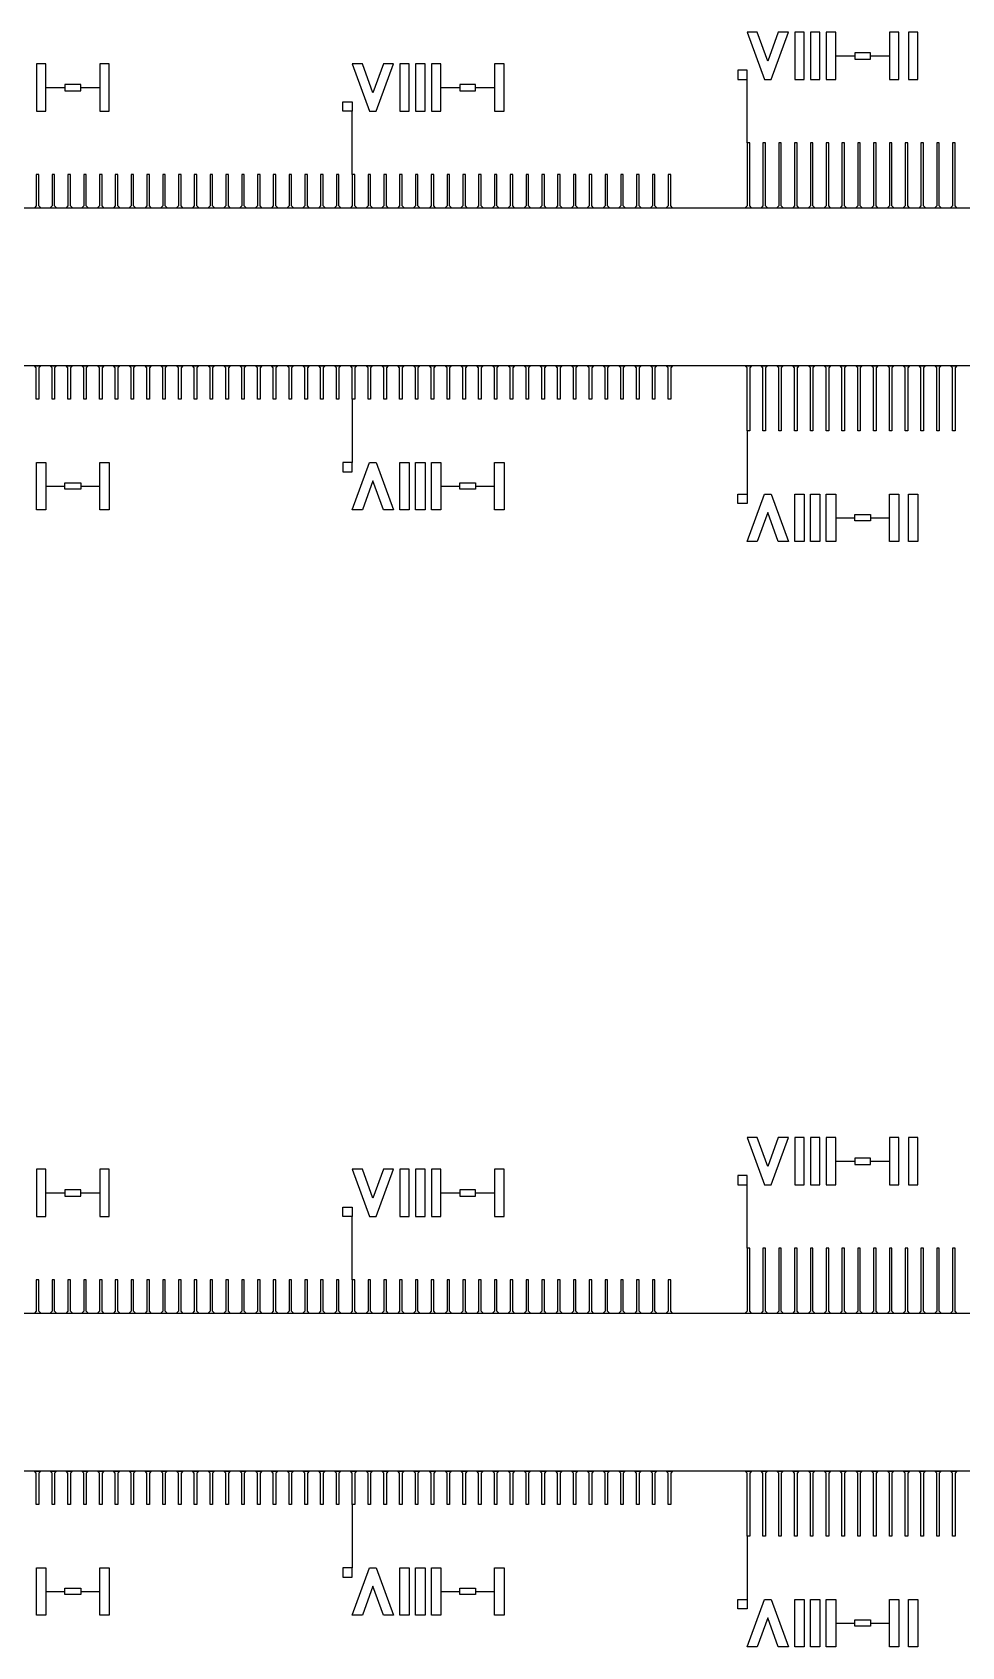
# Model space of a CAD drawing. Extents: x 135699 to 160699, y 112501 to 137501.
# Drawn here: x 148473 to 148768, y 130746 to 131257 of the extents above; entities that cross this region are included whole.
import ezdxf

# ---------------------------------------------------------------- set-up
doc = ezdxf.new("R2010")
doc.units = 13
doc.layers.add('0.8', color=30, linetype='Continuous')
doc.layers.add('Main', color=140, linetype='Continuous')
doc.layers.add('Write', color=7, linetype='Continuous', true_color=0x839eaa)

msp = doc.modelspace()

# ---------------------------------------------------------------- linework, layer by layer
for p, q in [((148727.73, 131249.41), (148733.73, 131249.41)), ((148738.73, 131249.41), (148744.73, 131249.41)), ((148699.68, 131221.91), (148699.68, 131241.91)), ((148477.73, 131239.41), (148483.73, 131239.41)), ((148488.73, 131239.41), (148494.73, 131239.41)), ((148602.73, 131239.41), (148608.73, 131239.41)), ((148613.73, 131239.41), (148619.73, 131239.41)), ((148574.68, 131211.91), (148574.68, 131231.91)), ((148574.68, 131140.71), (148574.68, 131120.71)), ((148699.68, 131130.71), (148699.68, 131110.71)), ((148477.73, 131113.21), (148483.73, 131113.21)), ((148488.73, 131113.21), (148494.73, 131113.21)), ((148602.73, 131113.21), (148608.73, 131113.21)), ((148613.73, 131113.21), (148619.73, 131113.21)), ((148727.73, 131103.21), (148733.73, 131103.21)), ((148738.73, 131103.21), (148744.73, 131103.21)), ((148727.73, 130899.41), (148733.73, 130899.41)), ((148738.73, 130899.41), (148744.73, 130899.41)), ((148477.73, 130889.41), (148483.73, 130889.41)), ((148488.73, 130889.41), (148494.73, 130889.41)), ((148602.73, 130889.41), (148608.73, 130889.41)), ((148613.73, 130889.41), (148619.73, 130889.41)), ((148699.68, 130871.91), (148699.68, 130891.91)), ((148574.68, 130861.91), (148574.68, 130881.91)), ((148574.68, 130790.71), (148574.68, 130770.71)), ((148699.68, 130780.71), (148699.68, 130760.71)), ((148477.73, 130763.21), (148483.73, 130763.21)), ((148488.73, 130763.21), (148494.73, 130763.21)), ((148602.73, 130763.21), (148608.73, 130763.21)), ((148613.73, 130763.21), (148619.73, 130763.21)), ((148727.73, 130753.21), (148733.73, 130753.21)), ((148738.73, 130753.21), (148744.73, 130753.21))]:
    msp.add_line(p, q)
at = {"layer": '0.8'}
for points in [[(148701.08, 131201.31), (148700.48, 131201.91), (148700.48, 131221.91), (148699.68, 131221.91), (148699.68, 131201.91), (148699.08, 131201.31)], [(148706.08, 131201.31), (148705.48, 131201.91), (148705.48, 131221.91), (148704.68, 131221.91), (148704.68, 131201.91), (148704.08, 131201.31)], [(148711.08, 131201.31), (148710.48, 131201.91), (148710.48, 131221.91), (148709.68, 131221.91), (148709.68, 131201.91), (148709.08, 131201.31)], [(148716.08, 131201.31), (148715.48, 131201.91), (148715.48, 131221.91), (148714.68, 131221.91), (148714.68, 131201.91), (148714.08, 131201.31)], [(148721.08, 131201.31), (148720.48, 131201.91), (148720.48, 131221.91), (148719.68, 131221.91), (148719.68, 131201.91), (148719.08, 131201.31)], [(148726.08, 131201.31), (148725.48, 131201.91), (148725.48, 131221.91), (148724.68, 131221.91), (148724.68, 131201.91), (148724.08, 131201.31)], [(148731.08, 131201.31), (148730.48, 131201.91), (148730.48, 131221.91), (148729.68, 131221.91), (148729.68, 131201.91), (148729.08, 131201.31)], [(148736.08, 131201.31), (148735.48, 131201.91), (148735.48, 131221.91), (148734.68, 131221.91), (148734.68, 131201.91), (148734.08, 131201.31)], [(148741.08, 131201.31), (148740.48, 131201.91), (148740.48, 131221.91), (148739.68, 131221.91), (148739.68, 131201.91), (148739.08, 131201.31)], [(148746.08, 131201.31), (148745.48, 131201.91), (148745.48, 131221.91), (148744.68, 131221.91), (148744.68, 131201.91), (148744.08, 131201.31)], [(148751.08, 131201.31), (148750.48, 131201.91), (148750.48, 131221.91), (148749.68, 131221.91), (148749.68, 131201.91), (148749.08, 131201.31)], [(148756.08, 131201.31), (148755.48, 131201.91), (148755.48, 131221.91), (148754.68, 131221.91), (148754.68, 131201.91), (148754.08, 131201.31)], [(148761.08, 131201.31), (148760.48, 131201.91), (148760.48, 131221.91), (148759.68, 131221.91), (148759.68, 131201.91), (148759.08, 131201.31)], [(148766.08, 131201.31), (148765.48, 131201.91), (148765.48, 131221.91), (148764.68, 131221.91), (148764.68, 131201.91), (148764.08, 131201.31)], [(148476.08, 131201.31), (148475.48, 131201.91), (148475.48, 131211.91), (148474.68, 131211.91), (148474.68, 131201.91), (148474.08, 131201.31)], [(148481.08, 131201.31), (148480.48, 131201.91), (148480.48, 131211.91), (148479.68, 131211.91), (148479.68, 131201.91), (148479.08, 131201.31)], [(148486.08, 131201.31), (148485.48, 131201.91), (148485.48, 131211.91), (148484.68, 131211.91), (148484.68, 131201.91), (148484.08, 131201.31)], [(148491.08, 131201.31), (148490.48, 131201.91), (148490.48, 131211.91), (148489.68, 131211.91), (148489.68, 131201.91), (148489.08, 131201.31)], [(148496.08, 131201.31), (148495.48, 131201.91), (148495.48, 131211.91), (148494.68, 131211.91), (148494.68, 131201.91), (148494.08, 131201.31)], [(148501.08, 131201.31), (148500.48, 131201.91), (148500.48, 131211.91), (148499.68, 131211.91), (148499.68, 131201.91), (148499.08, 131201.31)], [(148506.08, 131201.31), (148505.48, 131201.91), (148505.48, 131211.91), (148504.68, 131211.91), (148504.68, 131201.91), (148504.08, 131201.31)], [(148511.08, 131201.31), (148510.48, 131201.91), (148510.48, 131211.91), (148509.68, 131211.91), (148509.68, 131201.91), (148509.08, 131201.31)], [(148516.08, 131201.31), (148515.48, 131201.91), (148515.48, 131211.91), (148514.68, 131211.91), (148514.68, 131201.91), (148514.08, 131201.31)], [(148521.08, 131201.31), (148520.48, 131201.91), (148520.48, 131211.91), (148519.68, 131211.91), (148519.68, 131201.91), (148519.08, 131201.31)], [(148526.08, 131201.31), (148525.48, 131201.91), (148525.48, 131211.91), (148524.68, 131211.91), (148524.68, 131201.91), (148524.08, 131201.31)], [(148531.08, 131201.31), (148530.48, 131201.91), (148530.48, 131211.91), (148529.68, 131211.91), (148529.68, 131201.91), (148529.08, 131201.31)], [(148536.08, 131201.31), (148535.48, 131201.91), (148535.48, 131211.91), (148534.68, 131211.91), (148534.68, 131201.91), (148534.08, 131201.31)], [(148541.08, 131201.31), (148540.48, 131201.91), (148540.48, 131211.91), (148539.68, 131211.91), (148539.68, 131201.91), (148539.08, 131201.31)], [(148546.08, 131201.31), (148545.48, 131201.91), (148545.48, 131211.91), (148544.68, 131211.91), (148544.68, 131201.91), (148544.08, 131201.31)], [(148551.08, 131201.31), (148550.48, 131201.91), (148550.48, 131211.91), (148549.68, 131211.91), (148549.68, 131201.91), (148549.08, 131201.31)], [(148556.08, 131201.31), (148555.48, 131201.91), (148555.48, 131211.91), (148554.68, 131211.91), (148554.68, 131201.91), (148554.08, 131201.31)], [(148561.08, 131201.31), (148560.48, 131201.91), (148560.48, 131211.91), (148559.68, 131211.91), (148559.68, 131201.91), (148559.08, 131201.31)], [(148566.08, 131201.31), (148565.48, 131201.91), (148565.48, 131211.91), (148564.68, 131211.91), (148564.68, 131201.91), (148564.08, 131201.31)], [(148571.08, 131201.31), (148570.48, 131201.91), (148570.48, 131211.91), (148569.68, 131211.91), (148569.68, 131201.91), (148569.08, 131201.31)], [(148576.08, 131201.31), (148575.48, 131201.91), (148575.48, 131211.91), (148574.68, 131211.91), (148574.68, 131201.91), (148574.08, 131201.31)], [(148581.08, 131201.31), (148580.48, 131201.91), (148580.48, 131211.91), (148579.68, 131211.91), (148579.68, 131201.91), (148579.08, 131201.31)], [(148586.08, 131201.31), (148585.48, 131201.91), (148585.48, 131211.91), (148584.68, 131211.91), (148584.68, 131201.91), (148584.08, 131201.31)], [(148591.08, 131201.31), (148590.48, 131201.91), (148590.48, 131211.91), (148589.68, 131211.91), (148589.68, 131201.91), (148589.08, 131201.31)], [(148596.08, 131201.31), (148595.48, 131201.91), (148595.48, 131211.91), (148594.68, 131211.91), (148594.68, 131201.91), (148594.08, 131201.31)], [(148601.08, 131201.31), (148600.48, 131201.91), (148600.48, 131211.91), (148599.68, 131211.91), (148599.68, 131201.91), (148599.08, 131201.31)], [(148606.08, 131201.31), (148605.48, 131201.91), (148605.48, 131211.91), (148604.68, 131211.91), (148604.68, 131201.91), (148604.08, 131201.31)], [(148611.08, 131201.31), (148610.48, 131201.91), (148610.48, 131211.91), (148609.68, 131211.91), (148609.68, 131201.91), (148609.08, 131201.31)], [(148616.08, 131201.31), (148615.48, 131201.91), (148615.48, 131211.91), (148614.68, 131211.91), (148614.68, 131201.91), (148614.08, 131201.31)], [(148621.08, 131201.31), (148620.48, 131201.91), (148620.48, 131211.91), (148619.68, 131211.91), (148619.68, 131201.91), (148619.08, 131201.31)], [(148626.08, 131201.31), (148625.48, 131201.91), (148625.48, 131211.91), (148624.68, 131211.91), (148624.68, 131201.91), (148624.08, 131201.31)], [(148631.08, 131201.31), (148630.48, 131201.91), (148630.48, 131211.91), (148629.68, 131211.91), (148629.68, 131201.91), (148629.08, 131201.31)], [(148636.08, 131201.31), (148635.48, 131201.91), (148635.48, 131211.91), (148634.68, 131211.91), (148634.68, 131201.91), (148634.08, 131201.31)], [(148641.08, 131201.31), (148640.48, 131201.91), (148640.48, 131211.91), (148639.68, 131211.91), (148639.68, 131201.91), (148639.08, 131201.31)], [(148646.08, 131201.31), (148645.48, 131201.91), (148645.48, 131211.91), (148644.68, 131211.91), (148644.68, 131201.91), (148644.08, 131201.31)], [(148651.08, 131201.31), (148650.48, 131201.91), (148650.48, 131211.91), (148649.68, 131211.91), (148649.68, 131201.91), (148649.08, 131201.31)], [(148656.08, 131201.31), (148655.48, 131201.91), (148655.48, 131211.91), (148654.68, 131211.91), (148654.68, 131201.91), (148654.08, 131201.31)], [(148661.08, 131201.31), (148660.48, 131201.91), (148660.48, 131211.91), (148659.68, 131211.91), (148659.68, 131201.91), (148659.08, 131201.31)], [(148666.08, 131201.31), (148665.48, 131201.91), (148665.48, 131211.91), (148664.68, 131211.91), (148664.68, 131201.91), (148664.08, 131201.31)], [(148671.08, 131201.31), (148670.48, 131201.91), (148670.48, 131211.91), (148669.68, 131211.91), (148669.68, 131201.91), (148669.08, 131201.31)], [(148676.08, 131201.31), (148675.48, 131201.91), (148675.48, 131211.91), (148674.68, 131211.91), (148674.68, 131201.91), (148674.08, 131201.31)], [(148476.08, 131151.31), (148475.48, 131150.71), (148475.48, 131140.71), (148474.68, 131140.71), (148474.68, 131150.71), (148474.08, 131151.31)], [(148481.08, 131151.31), (148480.48, 131150.71), (148480.48, 131140.71), (148479.68, 131140.71), (148479.68, 131150.71), (148479.08, 131151.31)], [(148486.08, 131151.31), (148485.48, 131150.71), (148485.48, 131140.71), (148484.68, 131140.71), (148484.68, 131150.71), (148484.08, 131151.31)], [(148491.08, 131151.31), (148490.48, 131150.71), (148490.48, 131140.71), (148489.68, 131140.71), (148489.68, 131150.71), (148489.08, 131151.31)], [(148496.08, 131151.31), (148495.48, 131150.71), (148495.48, 131140.71), (148494.68, 131140.71), (148494.68, 131150.71), (148494.08, 131151.31)], [(148501.08, 131151.31), (148500.48, 131150.71), (148500.48, 131140.71), (148499.68, 131140.71), (148499.68, 131150.71), (148499.08, 131151.31)], [(148506.08, 131151.31), (148505.48, 131150.71), (148505.48, 131140.71), (148504.68, 131140.71), (148504.68, 131150.71), (148504.08, 131151.31)], [(148511.08, 131151.31), (148510.48, 131150.71), (148510.48, 131140.71), (148509.68, 131140.71), (148509.68, 131150.71), (148509.08, 131151.31)], [(148516.08, 131151.31), (148515.48, 131150.71), (148515.48, 131140.71), (148514.68, 131140.71), (148514.68, 131150.71), (148514.08, 131151.31)], [(148521.08, 131151.31), (148520.48, 131150.71), (148520.48, 131140.71), (148519.68, 131140.71), (148519.68, 131150.71), (148519.08, 131151.31)], [(148526.08, 131151.31), (148525.48, 131150.71), (148525.48, 131140.71), (148524.68, 131140.71), (148524.68, 131150.71), (148524.08, 131151.31)], [(148531.08, 131151.31), (148530.48, 131150.71), (148530.48, 131140.71), (148529.68, 131140.71), (148529.68, 131150.71), (148529.08, 131151.31)], [(148536.08, 131151.31), (148535.48, 131150.71), (148535.48, 131140.71), (148534.68, 131140.71), (148534.68, 131150.71), (148534.08, 131151.31)], [(148541.08, 131151.31), (148540.48, 131150.71), (148540.48, 131140.71), (148539.68, 131140.71), (148539.68, 131150.71), (148539.08, 131151.31)], [(148546.08, 131151.31), (148545.48, 131150.71), (148545.48, 131140.71), (148544.68, 131140.71), (148544.68, 131150.71), (148544.08, 131151.31)], [(148551.08, 131151.31), (148550.48, 131150.71), (148550.48, 131140.71), (148549.68, 131140.71), (148549.68, 131150.71), (148549.08, 131151.31)], [(148556.08, 131151.31), (148555.48, 131150.71), (148555.48, 131140.71), (148554.68, 131140.71), (148554.68, 131150.71), (148554.08, 131151.31)], [(148561.08, 131151.31), (148560.48, 131150.71), (148560.48, 131140.71), (148559.68, 131140.71), (148559.68, 131150.71), (148559.08, 131151.31)], [(148566.08, 131151.31), (148565.48, 131150.71), (148565.48, 131140.71), (148564.68, 131140.71), (148564.68, 131150.71), (148564.08, 131151.31)], [(148571.08, 131151.31), (148570.48, 131150.71), (148570.48, 131140.71), (148569.68, 131140.71), (148569.68, 131150.71), (148569.08, 131151.31)], [(148576.08, 131151.31), (148575.48, 131150.71), (148575.48, 131140.71), (148574.68, 131140.71), (148574.68, 131150.71), (148574.08, 131151.31)], [(148581.08, 131151.31), (148580.48, 131150.71), (148580.48, 131140.71), (148579.68, 131140.71), (148579.68, 131150.71), (148579.08, 131151.31)], [(148586.08, 131151.31), (148585.48, 131150.71), (148585.48, 131140.71), (148584.68, 131140.71), (148584.68, 131150.71), (148584.08, 131151.31)], [(148591.08, 131151.31), (148590.48, 131150.71), (148590.48, 131140.71), (148589.68, 131140.71), (148589.68, 131150.71), (148589.08, 131151.31)], [(148596.08, 131151.31), (148595.48, 131150.71), (148595.48, 131140.71), (148594.68, 131140.71), (148594.68, 131150.71), (148594.08, 131151.31)], [(148601.08, 131151.31), (148600.48, 131150.71), (148600.48, 131140.71), (148599.68, 131140.71), (148599.68, 131150.71), (148599.08, 131151.31)], [(148606.08, 131151.31), (148605.48, 131150.71), (148605.48, 131140.71), (148604.68, 131140.71), (148604.68, 131150.71), (148604.08, 131151.31)], [(148611.08, 131151.31), (148610.48, 131150.71), (148610.48, 131140.71), (148609.68, 131140.71), (148609.68, 131150.71), (148609.08, 131151.31)], [(148616.08, 131151.31), (148615.48, 131150.71), (148615.48, 131140.71), (148614.68, 131140.71), (148614.68, 131150.71), (148614.08, 131151.31)], [(148621.08, 131151.31), (148620.48, 131150.71), (148620.48, 131140.71), (148619.68, 131140.71), (148619.68, 131150.71), (148619.08, 131151.31)], [(148626.08, 131151.31), (148625.48, 131150.71), (148625.48, 131140.71), (148624.68, 131140.71), (148624.68, 131150.71), (148624.08, 131151.31)], [(148631.08, 131151.31), (148630.48, 131150.71), (148630.48, 131140.71), (148629.68, 131140.71), (148629.68, 131150.71), (148629.08, 131151.31)], [(148636.08, 131151.31), (148635.48, 131150.71), (148635.48, 131140.71), (148634.68, 131140.71), (148634.68, 131150.71), (148634.08, 131151.31)], [(148641.08, 131151.31), (148640.48, 131150.71), (148640.48, 131140.71), (148639.68, 131140.71), (148639.68, 131150.71), (148639.08, 131151.31)], [(148646.08, 131151.31), (148645.48, 131150.71), (148645.48, 131140.71), (148644.68, 131140.71), (148644.68, 131150.71), (148644.08, 131151.31)], [(148651.08, 131151.31), (148650.48, 131150.71), (148650.48, 131140.71), (148649.68, 131140.71), (148649.68, 131150.71), (148649.08, 131151.31)], [(148656.08, 131151.31), (148655.48, 131150.71), (148655.48, 131140.71), (148654.68, 131140.71), (148654.68, 131150.71), (148654.08, 131151.31)], [(148661.08, 131151.31), (148660.48, 131150.71), (148660.48, 131140.71), (148659.68, 131140.71), (148659.68, 131150.71), (148659.08, 131151.31)], [(148666.08, 131151.31), (148665.48, 131150.71), (148665.48, 131140.71), (148664.68, 131140.71), (148664.68, 131150.71), (148664.08, 131151.31)], [(148671.08, 131151.31), (148670.48, 131150.71), (148670.48, 131140.71), (148669.68, 131140.71), (148669.68, 131150.71), (148669.08, 131151.31)], [(148676.08, 131151.31), (148675.48, 131150.71), (148675.48, 131140.71), (148674.68, 131140.71), (148674.68, 131150.71), (148674.08, 131151.31)], [(148701.08, 131151.31), (148700.48, 131150.71), (148700.48, 131130.71), (148699.68, 131130.71), (148699.68, 131150.71), (148699.08, 131151.31)], [(148706.08, 131151.31), (148705.48, 131150.71), (148705.48, 131130.71), (148704.68, 131130.71), (148704.68, 131150.71), (148704.08, 131151.31)], [(148711.08, 131151.31), (148710.48, 131150.71), (148710.48, 131130.71), (148709.68, 131130.71), (148709.68, 131150.71), (148709.08, 131151.31)], [(148716.08, 131151.31), (148715.48, 131150.71), (148715.48, 131130.71), (148714.68, 131130.71), (148714.68, 131150.71), (148714.08, 131151.31)], [(148721.08, 131151.31), (148720.48, 131150.71), (148720.48, 131130.71), (148719.68, 131130.71), (148719.68, 131150.71), (148719.08, 131151.31)], [(148726.08, 131151.31), (148725.48, 131150.71), (148725.48, 131130.71), (148724.68, 131130.71), (148724.68, 131150.71), (148724.08, 131151.31)], [(148731.08, 131151.31), (148730.48, 131150.71), (148730.48, 131130.71), (148729.68, 131130.71), (148729.68, 131150.71), (148729.08, 131151.31)], [(148736.08, 131151.31), (148735.48, 131150.71), (148735.48, 131130.71), (148734.68, 131130.71), (148734.68, 131150.71), (148734.08, 131151.31)], [(148741.08, 131151.31), (148740.48, 131150.71), (148740.48, 131130.71), (148739.68, 131130.71), (148739.68, 131150.71), (148739.08, 131151.31)], [(148746.08, 131151.31), (148745.48, 131150.71), (148745.48, 131130.71), (148744.68, 131130.71), (148744.68, 131150.71), (148744.08, 131151.31)], [(148751.08, 131151.31), (148750.48, 131150.71), (148750.48, 131130.71), (148749.68, 131130.71), (148749.68, 131150.71), (148749.08, 131151.31)], [(148756.08, 131151.31), (148755.48, 131150.71), (148755.48, 131130.71), (148754.68, 131130.71), (148754.68, 131150.71), (148754.08, 131151.31)], [(148761.08, 131151.31), (148760.48, 131150.71), (148760.48, 131130.71), (148759.68, 131130.71), (148759.68, 131150.71), (148759.08, 131151.31)], [(148766.08, 131151.31), (148765.48, 131150.71), (148765.48, 131130.71), (148764.68, 131130.71), (148764.68, 131150.71), (148764.08, 131151.31)], [(148701.08, 130851.31), (148700.48, 130851.91), (148700.48, 130871.91), (148699.68, 130871.91), (148699.68, 130851.91), (148699.08, 130851.31)], [(148706.08, 130851.31), (148705.48, 130851.91), (148705.48, 130871.91), (148704.68, 130871.91), (148704.68, 130851.91), (148704.08, 130851.31)], [(148711.08, 130851.31), (148710.48, 130851.91), (148710.48, 130871.91), (148709.68, 130871.91), (148709.68, 130851.91), (148709.08, 130851.31)], [(148716.08, 130851.31), (148715.48, 130851.91), (148715.48, 130871.91), (148714.68, 130871.91), (148714.68, 130851.91), (148714.08, 130851.31)], [(148721.08, 130851.31), (148720.48, 130851.91), (148720.48, 130871.91), (148719.68, 130871.91), (148719.68, 130851.91), (148719.08, 130851.31)], [(148726.08, 130851.31), (148725.48, 130851.91), (148725.48, 130871.91), (148724.68, 130871.91), (148724.68, 130851.91), (148724.08, 130851.31)], [(148731.08, 130851.31), (148730.48, 130851.91), (148730.48, 130871.91), (148729.68, 130871.91), (148729.68, 130851.91), (148729.08, 130851.31)], [(148736.08, 130851.31), (148735.48, 130851.91), (148735.48, 130871.91), (148734.68, 130871.91), (148734.68, 130851.91), (148734.08, 130851.31)], [(148741.08, 130851.31), (148740.48, 130851.91), (148740.48, 130871.91), (148739.68, 130871.91), (148739.68, 130851.91), (148739.08, 130851.31)], [(148746.08, 130851.31), (148745.48, 130851.91), (148745.48, 130871.91), (148744.68, 130871.91), (148744.68, 130851.91), (148744.08, 130851.31)], [(148751.08, 130851.31), (148750.48, 130851.91), (148750.48, 130871.91), (148749.68, 130871.91), (148749.68, 130851.91), (148749.08, 130851.31)], [(148756.08, 130851.31), (148755.48, 130851.91), (148755.48, 130871.91), (148754.68, 130871.91), (148754.68, 130851.91), (148754.08, 130851.31)], [(148761.08, 130851.31), (148760.48, 130851.91), (148760.48, 130871.91), (148759.68, 130871.91), (148759.68, 130851.91), (148759.08, 130851.31)], [(148766.08, 130851.31), (148765.48, 130851.91), (148765.48, 130871.91), (148764.68, 130871.91), (148764.68, 130851.91), (148764.08, 130851.31)], [(148476.08, 130851.31), (148475.48, 130851.91), (148475.48, 130861.91), (148474.68, 130861.91), (148474.68, 130851.91), (148474.08, 130851.31)], [(148481.08, 130851.31), (148480.48, 130851.91), (148480.48, 130861.91), (148479.68, 130861.91), (148479.68, 130851.91), (148479.08, 130851.31)], [(148486.08, 130851.31), (148485.48, 130851.91), (148485.48, 130861.91), (148484.68, 130861.91), (148484.68, 130851.91), (148484.08, 130851.31)], [(148491.08, 130851.31), (148490.48, 130851.91), (148490.48, 130861.91), (148489.68, 130861.91), (148489.68, 130851.91), (148489.08, 130851.31)], [(148496.08, 130851.31), (148495.48, 130851.91), (148495.48, 130861.91), (148494.68, 130861.91), (148494.68, 130851.91), (148494.08, 130851.31)], [(148501.08, 130851.31), (148500.48, 130851.91), (148500.48, 130861.91), (148499.68, 130861.91), (148499.68, 130851.91), (148499.08, 130851.31)], [(148506.08, 130851.31), (148505.48, 130851.91), (148505.48, 130861.91), (148504.68, 130861.91), (148504.68, 130851.91), (148504.08, 130851.31)], [(148511.08, 130851.31), (148510.48, 130851.91), (148510.48, 130861.91), (148509.68, 130861.91), (148509.68, 130851.91), (148509.08, 130851.31)], [(148516.08, 130851.31), (148515.48, 130851.91), (148515.48, 130861.91), (148514.68, 130861.91), (148514.68, 130851.91), (148514.08, 130851.31)], [(148521.08, 130851.31), (148520.48, 130851.91), (148520.48, 130861.91), (148519.68, 130861.91), (148519.68, 130851.91), (148519.08, 130851.31)], [(148526.08, 130851.31), (148525.48, 130851.91), (148525.48, 130861.91), (148524.68, 130861.91), (148524.68, 130851.91), (148524.08, 130851.31)], [(148531.08, 130851.31), (148530.48, 130851.91), (148530.48, 130861.91), (148529.68, 130861.91), (148529.68, 130851.91), (148529.08, 130851.31)], [(148536.08, 130851.31), (148535.48, 130851.91), (148535.48, 130861.91), (148534.68, 130861.91), (148534.68, 130851.91), (148534.08, 130851.31)], [(148541.08, 130851.31), (148540.48, 130851.91), (148540.48, 130861.91), (148539.68, 130861.91), (148539.68, 130851.91), (148539.08, 130851.31)], [(148546.08, 130851.31), (148545.48, 130851.91), (148545.48, 130861.91), (148544.68, 130861.91), (148544.68, 130851.91), (148544.08, 130851.31)], [(148551.08, 130851.31), (148550.48, 130851.91), (148550.48, 130861.91), (148549.68, 130861.91), (148549.68, 130851.91), (148549.08, 130851.31)], [(148556.08, 130851.31), (148555.48, 130851.91), (148555.48, 130861.91), (148554.68, 130861.91), (148554.68, 130851.91), (148554.08, 130851.31)], [(148561.08, 130851.31), (148560.48, 130851.91), (148560.48, 130861.91), (148559.68, 130861.91), (148559.68, 130851.91), (148559.08, 130851.31)], [(148566.08, 130851.31), (148565.48, 130851.91), (148565.48, 130861.91), (148564.68, 130861.91), (148564.68, 130851.91), (148564.08, 130851.31)], [(148571.08, 130851.31), (148570.48, 130851.91), (148570.48, 130861.91), (148569.68, 130861.91), (148569.68, 130851.91), (148569.08, 130851.31)], [(148576.08, 130851.31), (148575.48, 130851.91), (148575.48, 130861.91), (148574.68, 130861.91), (148574.68, 130851.91), (148574.08, 130851.31)], [(148581.08, 130851.31), (148580.48, 130851.91), (148580.48, 130861.91), (148579.68, 130861.91), (148579.68, 130851.91), (148579.08, 130851.31)], [(148586.08, 130851.31), (148585.48, 130851.91), (148585.48, 130861.91), (148584.68, 130861.91), (148584.68, 130851.91), (148584.08, 130851.31)], [(148591.08, 130851.31), (148590.48, 130851.91), (148590.48, 130861.91), (148589.68, 130861.91), (148589.68, 130851.91), (148589.08, 130851.31)], [(148596.08, 130851.31), (148595.48, 130851.91), (148595.48, 130861.91), (148594.68, 130861.91), (148594.68, 130851.91), (148594.08, 130851.31)], [(148601.08, 130851.31), (148600.48, 130851.91), (148600.48, 130861.91), (148599.68, 130861.91), (148599.68, 130851.91), (148599.08, 130851.31)], [(148606.08, 130851.31), (148605.48, 130851.91), (148605.48, 130861.91), (148604.68, 130861.91), (148604.68, 130851.91), (148604.08, 130851.31)], [(148611.08, 130851.31), (148610.48, 130851.91), (148610.48, 130861.91), (148609.68, 130861.91), (148609.68, 130851.91), (148609.08, 130851.31)], [(148616.08, 130851.31), (148615.48, 130851.91), (148615.48, 130861.91), (148614.68, 130861.91), (148614.68, 130851.91), (148614.08, 130851.31)], [(148621.08, 130851.31), (148620.48, 130851.91), (148620.48, 130861.91), (148619.68, 130861.91), (148619.68, 130851.91), (148619.08, 130851.31)], [(148626.08, 130851.31), (148625.48, 130851.91), (148625.48, 130861.91), (148624.68, 130861.91), (148624.68, 130851.91), (148624.08, 130851.31)], [(148631.08, 130851.31), (148630.48, 130851.91), (148630.48, 130861.91), (148629.68, 130861.91), (148629.68, 130851.91), (148629.08, 130851.31)], [(148636.08, 130851.31), (148635.48, 130851.91), (148635.48, 130861.91), (148634.68, 130861.91), (148634.68, 130851.91), (148634.08, 130851.31)], [(148641.08, 130851.31), (148640.48, 130851.91), (148640.48, 130861.91), (148639.68, 130861.91), (148639.68, 130851.91), (148639.08, 130851.31)], [(148646.08, 130851.31), (148645.48, 130851.91), (148645.48, 130861.91), (148644.68, 130861.91), (148644.68, 130851.91), (148644.08, 130851.31)], [(148651.08, 130851.31), (148650.48, 130851.91), (148650.48, 130861.91), (148649.68, 130861.91), (148649.68, 130851.91), (148649.08, 130851.31)], [(148656.08, 130851.31), (148655.48, 130851.91), (148655.48, 130861.91), (148654.68, 130861.91), (148654.68, 130851.91), (148654.08, 130851.31)], [(148661.08, 130851.31), (148660.48, 130851.91), (148660.48, 130861.91), (148659.68, 130861.91), (148659.68, 130851.91), (148659.08, 130851.31)], [(148666.08, 130851.31), (148665.48, 130851.91), (148665.48, 130861.91), (148664.68, 130861.91), (148664.68, 130851.91), (148664.08, 130851.31)], [(148671.08, 130851.31), (148670.48, 130851.91), (148670.48, 130861.91), (148669.68, 130861.91), (148669.68, 130851.91), (148669.08, 130851.31)], [(148676.08, 130851.31), (148675.48, 130851.91), (148675.48, 130861.91), (148674.68, 130861.91), (148674.68, 130851.91), (148674.08, 130851.31)], [(148476.08, 130801.31), (148475.48, 130800.71), (148475.48, 130790.71), (148474.68, 130790.71), (148474.68, 130800.71), (148474.08, 130801.31)], [(148481.08, 130801.31), (148480.48, 130800.71), (148480.48, 130790.71), (148479.68, 130790.71), (148479.68, 130800.71), (148479.08, 130801.31)], [(148486.08, 130801.31), (148485.48, 130800.71), (148485.48, 130790.71), (148484.68, 130790.71), (148484.68, 130800.71), (148484.08, 130801.31)], [(148491.08, 130801.31), (148490.48, 130800.71), (148490.48, 130790.71), (148489.68, 130790.71), (148489.68, 130800.71), (148489.08, 130801.31)], [(148496.08, 130801.31), (148495.48, 130800.71), (148495.48, 130790.71), (148494.68, 130790.71), (148494.68, 130800.71), (148494.08, 130801.31)], [(148501.08, 130801.31), (148500.48, 130800.71), (148500.48, 130790.71), (148499.68, 130790.71), (148499.68, 130800.71), (148499.08, 130801.31)], [(148506.08, 130801.31), (148505.48, 130800.71), (148505.48, 130790.71), (148504.68, 130790.71), (148504.68, 130800.71), (148504.08, 130801.31)], [(148511.08, 130801.31), (148510.48, 130800.71), (148510.48, 130790.71), (148509.68, 130790.71), (148509.68, 130800.71), (148509.08, 130801.31)], [(148516.08, 130801.31), (148515.48, 130800.71), (148515.48, 130790.71), (148514.68, 130790.71), (148514.68, 130800.71), (148514.08, 130801.31)], [(148521.08, 130801.31), (148520.48, 130800.71), (148520.48, 130790.71), (148519.68, 130790.71), (148519.68, 130800.71), (148519.08, 130801.31)], [(148526.08, 130801.31), (148525.48, 130800.71), (148525.48, 130790.71), (148524.68, 130790.71), (148524.68, 130800.71), (148524.08, 130801.31)], [(148531.08, 130801.31), (148530.48, 130800.71), (148530.48, 130790.71), (148529.68, 130790.71), (148529.68, 130800.71), (148529.08, 130801.31)], [(148536.08, 130801.31), (148535.48, 130800.71), (148535.48, 130790.71), (148534.68, 130790.71), (148534.68, 130800.71), (148534.08, 130801.31)], [(148541.08, 130801.31), (148540.48, 130800.71), (148540.48, 130790.71), (148539.68, 130790.71), (148539.68, 130800.71), (148539.08, 130801.31)], [(148546.08, 130801.31), (148545.48, 130800.71), (148545.48, 130790.71), (148544.68, 130790.71), (148544.68, 130800.71), (148544.08, 130801.31)], [(148551.08, 130801.31), (148550.48, 130800.71), (148550.48, 130790.71), (148549.68, 130790.71), (148549.68, 130800.71), (148549.08, 130801.31)], [(148556.08, 130801.31), (148555.48, 130800.71), (148555.48, 130790.71), (148554.68, 130790.71), (148554.68, 130800.71), (148554.08, 130801.31)], [(148561.08, 130801.31), (148560.48, 130800.71), (148560.48, 130790.71), (148559.68, 130790.71), (148559.68, 130800.71), (148559.08, 130801.31)], [(148566.08, 130801.31), (148565.48, 130800.71), (148565.48, 130790.71), (148564.68, 130790.71), (148564.68, 130800.71), (148564.08, 130801.31)], [(148571.08, 130801.31), (148570.48, 130800.71), (148570.48, 130790.71), (148569.68, 130790.71), (148569.68, 130800.71), (148569.08, 130801.31)], [(148576.08, 130801.31), (148575.48, 130800.71), (148575.48, 130790.71), (148574.68, 130790.71), (148574.68, 130800.71), (148574.08, 130801.31)], [(148581.08, 130801.31), (148580.48, 130800.71), (148580.48, 130790.71), (148579.68, 130790.71), (148579.68, 130800.71), (148579.08, 130801.31)], [(148586.08, 130801.31), (148585.48, 130800.71), (148585.48, 130790.71), (148584.68, 130790.71), (148584.68, 130800.71), (148584.08, 130801.31)], [(148591.08, 130801.31), (148590.48, 130800.71), (148590.48, 130790.71), (148589.68, 130790.71), (148589.68, 130800.71), (148589.08, 130801.31)], [(148596.08, 130801.31), (148595.48, 130800.71), (148595.48, 130790.71), (148594.68, 130790.71), (148594.68, 130800.71), (148594.08, 130801.31)], [(148601.08, 130801.31), (148600.48, 130800.71), (148600.48, 130790.71), (148599.68, 130790.71), (148599.68, 130800.71), (148599.08, 130801.31)], [(148606.08, 130801.31), (148605.48, 130800.71), (148605.48, 130790.71), (148604.68, 130790.71), (148604.68, 130800.71), (148604.08, 130801.31)], [(148611.08, 130801.31), (148610.48, 130800.71), (148610.48, 130790.71), (148609.68, 130790.71), (148609.68, 130800.71), (148609.08, 130801.31)], [(148616.08, 130801.31), (148615.48, 130800.71), (148615.48, 130790.71), (148614.68, 130790.71), (148614.68, 130800.71), (148614.08, 130801.31)], [(148621.08, 130801.31), (148620.48, 130800.71), (148620.48, 130790.71), (148619.68, 130790.71), (148619.68, 130800.71), (148619.08, 130801.31)], [(148626.08, 130801.31), (148625.48, 130800.71), (148625.48, 130790.71), (148624.68, 130790.71), (148624.68, 130800.71), (148624.08, 130801.31)], [(148631.08, 130801.31), (148630.48, 130800.71), (148630.48, 130790.71), (148629.68, 130790.71), (148629.68, 130800.71), (148629.08, 130801.31)], [(148636.08, 130801.31), (148635.48, 130800.71), (148635.48, 130790.71), (148634.68, 130790.71), (148634.68, 130800.71), (148634.08, 130801.31)], [(148641.08, 130801.31), (148640.48, 130800.71), (148640.48, 130790.71), (148639.68, 130790.71), (148639.68, 130800.71), (148639.08, 130801.31)], [(148646.08, 130801.31), (148645.48, 130800.71), (148645.48, 130790.71), (148644.68, 130790.71), (148644.68, 130800.71), (148644.08, 130801.31)], [(148651.08, 130801.31), (148650.48, 130800.71), (148650.48, 130790.71), (148649.68, 130790.71), (148649.68, 130800.71), (148649.08, 130801.31)], [(148656.08, 130801.31), (148655.48, 130800.71), (148655.48, 130790.71), (148654.68, 130790.71), (148654.68, 130800.71), (148654.08, 130801.31)], [(148661.08, 130801.31), (148660.48, 130800.71), (148660.48, 130790.71), (148659.68, 130790.71), (148659.68, 130800.71), (148659.08, 130801.31)], [(148666.08, 130801.31), (148665.48, 130800.71), (148665.48, 130790.71), (148664.68, 130790.71), (148664.68, 130800.71), (148664.08, 130801.31)], [(148671.08, 130801.31), (148670.48, 130800.71), (148670.48, 130790.71), (148669.68, 130790.71), (148669.68, 130800.71), (148669.08, 130801.31)], [(148676.08, 130801.31), (148675.48, 130800.71), (148675.48, 130790.71), (148674.68, 130790.71), (148674.68, 130800.71), (148674.08, 130801.31)], [(148701.08, 130801.31), (148700.48, 130800.71), (148700.48, 130780.71), (148699.68, 130780.71), (148699.68, 130800.71), (148699.08, 130801.31)], [(148706.08, 130801.31), (148705.48, 130800.71), (148705.48, 130780.71), (148704.68, 130780.71), (148704.68, 130800.71), (148704.08, 130801.31)], [(148711.08, 130801.31), (148710.48, 130800.71), (148710.48, 130780.71), (148709.68, 130780.71), (148709.68, 130800.71), (148709.08, 130801.31)], [(148716.08, 130801.31), (148715.48, 130800.71), (148715.48, 130780.71), (148714.68, 130780.71), (148714.68, 130800.71), (148714.08, 130801.31)], [(148721.08, 130801.31), (148720.48, 130800.71), (148720.48, 130780.71), (148719.68, 130780.71), (148719.68, 130800.71), (148719.08, 130801.31)], [(148726.08, 130801.31), (148725.48, 130800.71), (148725.48, 130780.71), (148724.68, 130780.71), (148724.68, 130800.71), (148724.08, 130801.31)], [(148731.08, 130801.31), (148730.48, 130800.71), (148730.48, 130780.71), (148729.68, 130780.71), (148729.68, 130800.71), (148729.08, 130801.31)], [(148736.08, 130801.31), (148735.48, 130800.71), (148735.48, 130780.71), (148734.68, 130780.71), (148734.68, 130800.71), (148734.08, 130801.31)], [(148741.08, 130801.31), (148740.48, 130800.71), (148740.48, 130780.71), (148739.68, 130780.71), (148739.68, 130800.71), (148739.08, 130801.31)], [(148746.08, 130801.31), (148745.48, 130800.71), (148745.48, 130780.71), (148744.68, 130780.71), (148744.68, 130800.71), (148744.08, 130801.31)], [(148751.08, 130801.31), (148750.48, 130800.71), (148750.48, 130780.71), (148749.68, 130780.71), (148749.68, 130800.71), (148749.08, 130801.31)], [(148756.08, 130801.31), (148755.48, 130800.71), (148755.48, 130780.71), (148754.68, 130780.71), (148754.68, 130800.71), (148754.08, 130801.31)], [(148761.08, 130801.31), (148760.48, 130800.71), (148760.48, 130780.71), (148759.68, 130780.71), (148759.68, 130800.71), (148759.08, 130801.31)], [(148766.08, 130801.31), (148765.48, 130800.71), (148765.48, 130780.71), (148764.68, 130780.71), (148764.68, 130800.71), (148764.08, 130801.31)]]:
    msp.add_lwpolyline(points, close=True, dxfattribs=at)
at = {"layer": 'Main'}
for points in [[(150449.08, 131201.31, -0.414214), (150549.08, 131101.31), (150549.08, 130901.31, -0.414214), (150449.08, 130801.31), (145949.08, 130801.31, -0.414214), (145849.08, 130901.31), (145849.08, 131101.31, -0.414214), (145949.08, 131201.31)], [(150449.08, 131151.31), (145949.08, 131151.31, 0.414214), (145899.08, 131101.31), (145899.08, 130901.31, 0.414214), (145949.08, 130851.31), (150449.08, 130851.31, 0.414214), (150499.08, 130901.31), (150499.08, 131101.31, 0.414214)]]:
    msp.add_lwpolyline(points, format="xyb", close=True, dxfattribs=at)
at = {"layer": 'Write'}
for points in [[(148706.21, 131247.76), (148702.87, 131256.91), (148699.68, 131256.91), (148705.14, 131241.91), (148707.27, 131241.91), (148712.73, 131256.91), (148709.54, 131256.91)], [(148714.73, 131241.91), (148717.73, 131241.91), (148717.73, 131256.91), (148714.73, 131256.91)], [(148719.73, 131241.91), (148722.73, 131241.91), (148722.73, 131256.91), (148719.73, 131256.91)], [(148724.73, 131241.91), (148727.73, 131241.91), (148727.73, 131256.91), (148724.73, 131256.91)], [(148747.73, 131241.91), (148747.73, 131256.91), (148744.73, 131256.91), (148744.73, 131241.91)], [(148753.73, 131241.91), (148753.73, 131256.91), (148750.73, 131256.91), (148750.73, 131241.91)], [(148477.73, 131231.91), (148477.73, 131246.91), (148474.73, 131246.91), (148474.73, 131231.91)], [(148497.73, 131231.91), (148497.73, 131246.91), (148494.73, 131246.91), (148494.73, 131231.91)], [(148581.21, 131237.76), (148577.87, 131246.91), (148574.68, 131246.91), (148580.14, 131231.91), (148582.27, 131231.91), (148587.73, 131246.91), (148584.54, 131246.91)], [(148592.73, 131231.91), (148592.73, 131246.91), (148589.73, 131246.91), (148589.73, 131231.91)], [(148597.73, 131231.91), (148597.73, 131246.91), (148594.73, 131246.91), (148594.73, 131231.91)], [(148602.73, 131231.91), (148602.73, 131246.91), (148599.73, 131246.91), (148599.73, 131231.91)], [(148622.73, 131231.91), (148622.73, 131246.91), (148619.73, 131246.91), (148619.73, 131231.91)], [(148738.73, 131248.41), (148738.73, 131250.41), (148733.73, 131250.41), (148733.73, 131248.41)], [(148488.73, 131238.41), (148488.73, 131240.41), (148483.73, 131240.41), (148483.73, 131238.41)], [(148613.73, 131238.41), (148613.73, 131240.41), (148608.73, 131240.41), (148608.73, 131238.41)], [(148699.68, 131241.91), (148699.68, 131244.91), (148696.68, 131244.91), (148696.68, 131241.91)], [(148571.68, 131231.91), (148571.68, 131234.91), (148574.68, 131234.91), (148574.68, 131231.91)], [(148477.73, 131120.71), (148477.73, 131105.71), (148474.73, 131105.71), (148474.73, 131120.71)], [(148497.73, 131120.71), (148497.73, 131105.71), (148494.73, 131105.71), (148494.73, 131120.71)], [(148571.68, 131120.71), (148571.68, 131117.71), (148574.68, 131117.71), (148574.68, 131120.71)], [(148581.21, 131114.86), (148577.87, 131105.71), (148574.68, 131105.71), (148580.14, 131120.71), (148582.27, 131120.71), (148587.73, 131105.71), (148584.54, 131105.71)], [(148592.73, 131120.71), (148592.73, 131105.71), (148589.73, 131105.71), (148589.73, 131120.71)], [(148597.73, 131120.71), (148597.73, 131105.71), (148594.73, 131105.71), (148594.73, 131120.71)], [(148602.73, 131120.71), (148602.73, 131105.71), (148599.73, 131105.71), (148599.73, 131120.71)], [(148622.73, 131120.71), (148622.73, 131105.71), (148619.73, 131105.71), (148619.73, 131120.71)], [(148488.73, 131114.21), (148488.73, 131112.21), (148483.73, 131112.21), (148483.73, 131114.21)], [(148613.73, 131114.21), (148613.73, 131112.21), (148608.73, 131112.21), (148608.73, 131114.21)], [(148699.68, 131110.71), (148699.68, 131107.71), (148696.68, 131107.71), (148696.68, 131110.71)], [(148706.21, 131104.86), (148702.87, 131095.71), (148699.68, 131095.71), (148705.14, 131110.71), (148707.27, 131110.71), (148712.73, 131095.71), (148709.54, 131095.71)], [(148714.73, 131110.71), (148717.73, 131110.71), (148717.73, 131095.71), (148714.73, 131095.71)], [(148719.73, 131110.71), (148722.73, 131110.71), (148722.73, 131095.71), (148719.73, 131095.71)], [(148724.73, 131110.71), (148727.73, 131110.71), (148727.73, 131095.71), (148724.73, 131095.71)], [(148747.73, 131110.71), (148747.73, 131095.71), (148744.73, 131095.71), (148744.73, 131110.71)], [(148753.73, 131110.71), (148753.73, 131095.71), (148750.73, 131095.71), (148750.73, 131110.71)], [(148738.73, 131104.21), (148738.73, 131102.21), (148733.73, 131102.21), (148733.73, 131104.21)], [(148706.21, 130897.76), (148702.87, 130906.91), (148699.68, 130906.91), (148705.14, 130891.91), (148707.27, 130891.91), (148712.73, 130906.91), (148709.54, 130906.91)], [(148714.73, 130891.91), (148717.73, 130891.91), (148717.73, 130906.91), (148714.73, 130906.91)], [(148719.73, 130891.91), (148722.73, 130891.91), (148722.73, 130906.91), (148719.73, 130906.91)], [(148724.73, 130891.91), (148727.73, 130891.91), (148727.73, 130906.91), (148724.73, 130906.91)], [(148747.73, 130891.91), (148747.73, 130906.91), (148744.73, 130906.91), (148744.73, 130891.91)], [(148753.73, 130891.91), (148753.73, 130906.91), (148750.73, 130906.91), (148750.73, 130891.91)], [(148738.73, 130898.41), (148738.73, 130900.41), (148733.73, 130900.41), (148733.73, 130898.41)], [(148477.73, 130881.91), (148477.73, 130896.91), (148474.73, 130896.91), (148474.73, 130881.91)], [(148497.73, 130881.91), (148497.73, 130896.91), (148494.73, 130896.91), (148494.73, 130881.91)], [(148581.21, 130887.76), (148577.87, 130896.91), (148574.68, 130896.91), (148580.14, 130881.91), (148582.27, 130881.91), (148587.73, 130896.91), (148584.54, 130896.91)], [(148592.73, 130881.91), (148592.73, 130896.91), (148589.73, 130896.91), (148589.73, 130881.91)], [(148597.73, 130881.91), (148597.73, 130896.91), (148594.73, 130896.91), (148594.73, 130881.91)], [(148602.73, 130881.91), (148602.73, 130896.91), (148599.73, 130896.91), (148599.73, 130881.91)], [(148622.73, 130881.91), (148622.73, 130896.91), (148619.73, 130896.91), (148619.73, 130881.91)], [(148699.68, 130891.91), (148699.68, 130894.91), (148696.68, 130894.91), (148696.68, 130891.91)], [(148488.73, 130888.41), (148488.73, 130890.41), (148483.73, 130890.41), (148483.73, 130888.41)], [(148613.73, 130888.41), (148613.73, 130890.41), (148608.73, 130890.41), (148608.73, 130888.41)], [(148571.68, 130881.91), (148571.68, 130884.91), (148574.68, 130884.91), (148574.68, 130881.91)], [(148477.73, 130770.71), (148477.73, 130755.71), (148474.73, 130755.71), (148474.73, 130770.71)], [(148497.73, 130770.71), (148497.73, 130755.71), (148494.73, 130755.71), (148494.73, 130770.71)], [(148571.68, 130770.71), (148571.68, 130767.71), (148574.68, 130767.71), (148574.68, 130770.71)], [(148581.21, 130764.86), (148577.87, 130755.71), (148574.68, 130755.71), (148580.14, 130770.71), (148582.27, 130770.71), (148587.73, 130755.71), (148584.54, 130755.71)], [(148592.73, 130770.71), (148592.73, 130755.71), (148589.73, 130755.71), (148589.73, 130770.71)], [(148597.73, 130770.71), (148597.73, 130755.71), (148594.73, 130755.71), (148594.73, 130770.71)], [(148602.73, 130770.71), (148602.73, 130755.71), (148599.73, 130755.71), (148599.73, 130770.71)], [(148622.73, 130770.71), (148622.73, 130755.71), (148619.73, 130755.71), (148619.73, 130770.71)], [(148488.73, 130764.21), (148488.73, 130762.21), (148483.73, 130762.21), (148483.73, 130764.21)], [(148613.73, 130764.21), (148613.73, 130762.21), (148608.73, 130762.21), (148608.73, 130764.21)], [(148699.68, 130760.71), (148699.68, 130757.71), (148696.68, 130757.71), (148696.68, 130760.71)], [(148706.21, 130754.86), (148702.87, 130745.71), (148699.68, 130745.71), (148705.14, 130760.71), (148707.27, 130760.71), (148712.73, 130745.71), (148709.54, 130745.71)], [(148714.73, 130760.71), (148717.73, 130760.71), (148717.73, 130745.71), (148714.73, 130745.71)], [(148719.73, 130760.71), (148722.73, 130760.71), (148722.73, 130745.71), (148719.73, 130745.71)], [(148724.73, 130760.71), (148727.73, 130760.71), (148727.73, 130745.71), (148724.73, 130745.71)], [(148747.73, 130760.71), (148747.73, 130745.71), (148744.73, 130745.71), (148744.73, 130760.71)], [(148753.73, 130760.71), (148753.73, 130745.71), (148750.73, 130745.71), (148750.73, 130760.71)], [(148738.73, 130754.21), (148738.73, 130752.21), (148733.73, 130752.21), (148733.73, 130754.21)]]:
    msp.add_lwpolyline(points, close=True, dxfattribs=at)

doc.saveas('drawing.dxf')
